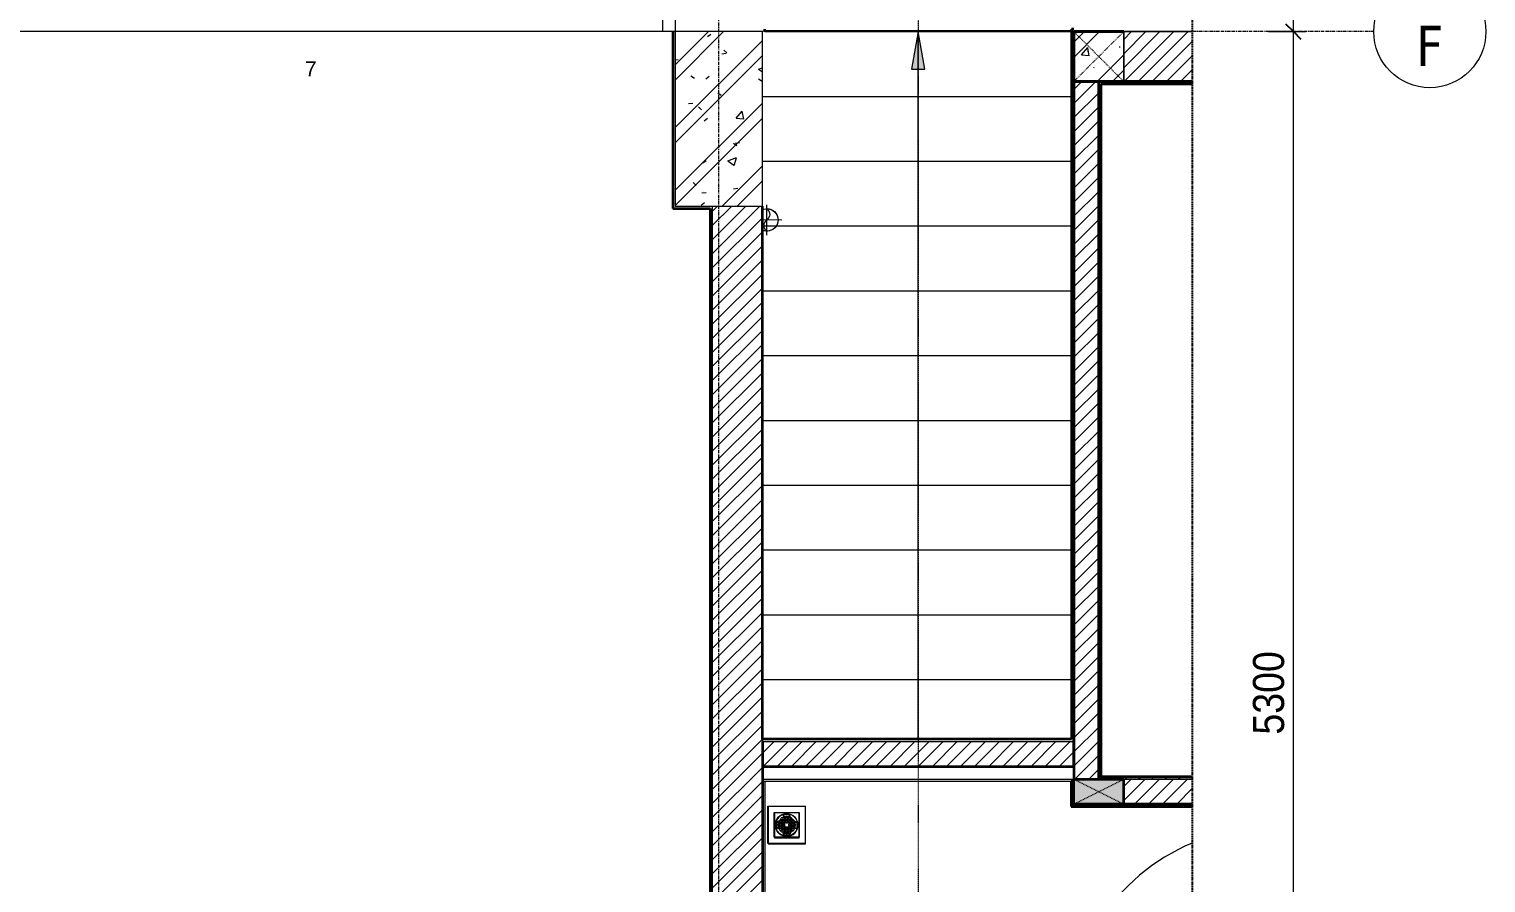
# Model space of a CAD drawing. Header units: millimetres. Extents: x 74302 to 149682, y -1785 to 49068.
# Drawn here: x 80785 to 86631, y 41121 to 44547 of the extents above; entities that cross this region are included whole.
import ezdxf

# ---------------------------------------------------------------- set-up
doc = ezdxf.new("R2010")
doc.units = ezdxf.units.MM
for name, pattern in [('Dash', [6, 3, -3]), ('Dash - Tight', [4.5, 3, -1.5]), ('Dash Dot 3_16_', [7.9375, 4.7625, -1.5875, 0, -1.5875]), ('Grid Line', [22.225, 12.7, -3.175, 3.175, -3.175]), ('Hidden', [7.14375, 4.7625, -2.38125]), ('IMPORT-CENTER _3_', [10.16, 6.35, -1.27, 1.27, -1.27])]:
    doc.linetypes.add(name, pattern=pattern)
for name, color, linetype, lineweight in [('0-1', 7, 'Continuous', 5), ('A-ANNO-DIMS', 211, 'Continuous', 9), ('A-ANNO-DIMS-50', 211, 'Continuous', 9), ('A-DETL-GENF-1', 7, 'Continuous', 18), ('A-DETL-GENF-2', 92, 'Dash - Tight', 18), ('A-DETL-GENF-3', 92, 'Hidden', 25), ('A-DOOR', 31, 'Continuous', 18), ('A-FLOR', 192, 'Continuous', 18), ('A-FLOR-HRAL', 11, 'Continuous', 18), ('A-FLOR-HRAL-1', 7, 'Continuous', 18), ('A-WALL', 113, 'Continuous', 18), ('A-WALL-1', 7, 'Continuous', 18), ('A-WALL-2', 250, 'Continuous', 35), ('A-WALL-3', 113, 'Continuous', 35), ('A-WALL-PATT-1', 9, 'Continuous', 18), ('A-WALL-PATT-2', 7, 'Continuous', 18), ('A-WALL-PATT-3', 111, 'Continuous', 18), ('G-ANNO-SYMB-1', 111, 'Dash Dot 3_16_', 18), ('G-IMPT', 8, 'Continuous', 18), ('G-IMPT-2', 8, 'Continuous', 25), ('G-IMPT-3', 8, 'IMPORT-CENTER _3_', 18), ('I-WALL-1', 250, 'Continuous', 35), ('I-WALL-2', 7, 'Continuous', 18), ('M-EQPM', 50, 'Continuous', 18), ('M-EQPM-1', 7, 'Continuous', 18), ('S-COLS', 52, 'Continuous', 18), ('S-COLS-1', 9, 'Continuous', 18), ('S-COLS-2', 250, 'Continuous', 35), ('S-COLS-3', 52, 'Dash', 18), ('S-COLS-4', 52, 'Continuous', 35), ('S-COLS-HDLN', 52, 'Dash', 18), ('S-COLS-HDLN-1', 7, 'Dash', 18), ('S-GRID-1', 1, 'Grid Line', 9), ('S-GRID-IDEN', 1, 'Continuous', 9), ('S-STRS', 31, 'Continuous', 18), ('S-STRS-ANNO', 31, 'Continuous', 18)]:
    doc.layers.add(name, color=color, linetype=linetype, lineweight=lineweight)
doc.styles.add('Arial_1', font='arial.ttf', dxfattribs={"height": 59.53})
doc.styles.add('Tahoma_B', font='tahomabd.ttf', dxfattribs={"height": 162.5})
doc.styles.add('UTM Avo', font='', dxfattribs={"width": 0.9, "height": 125})
doc.styles.get('UTM Avo').set_extended_font_data('UTM Avo')
doc.dimstyles.new('1_Dim_chi_tiet_2_5', dxfattribs={"dimscale": 304.8, "dimtxt": 124.912619, "dimasz": 0.19685, "dimexe": 0.164042, "dimexo": 0.0625, "dimgap": 0.016404, "dimtad": 1, "dimdec": 0, "dimrnd": 5, "dimzin": 0, "dimdsep": 46, "dimtxsty": 'UTM Avo', "dimblk1": 'OBLIQUE', "dimblk2": 'OBLIQUE', "dimsah": 1, "dimcen": 0.09, "dimdle": 0.164042, "dimazin": 0, "dimtfac": 1, "dimtdec": 4, "dimtix": 1, "dimtmove": 0, "dimatfit": 3, "dimfxl": 0.328084, "dimfxlon": 1, "dimtvp": 1, "dimtolj": 1, "dimtzin": 0, "dimarcsym": 2})
pattern_1 = [(45, (0, 0), (-26.516504, 26.516504), [])]
pattern_2 = [(45, (0, 0), (-28.284271, 28.284271), [])]
pattern_3 = [(50, (0, 0), (364.3679, -31.8783), [38.1, -419.1]), (355, (0, 0), (-70.4859, 382.1133), [30.48, -335.28]), (100.451, (30.36, -2.66), (293.885, 350.2334), [32.38, -356.18]), (46.184, (0, 101.6), (542.1585, -84.0858), [57.15, -628.65]), (96.636, (45.2, 94.6), (474.805, 494.8554), [48.57, -534.27]), (351.184, (0, 101.6), (474.8102, 494.85), [45.72, -502.92]), (21, (50.8, 76.2), (303.2285, -204.5305), [38.1, -419.1]), (326, (50.8, 76.2), (123.6039, 368.376), [30.48, -335.28]), (71.451, (76.07, 59.16), (426.8341, 163.8427), [32.38, -356.18]), (37.5, (0, 0), (6.17665, 169.11015), [3.353, -327.863, 3.353, -337.007, -336.55]), (37.5, (0, 0), (6.17665, 169.11015), [-671.576, 3.353, -333.197]), (7.5, (0, 0), (133.63888, 200.3615), [3.353, -190.703, 3.353, -320.243, -128.27]), (7.5, (0, 0), (133.63888, 200.3615), [-517.652, 3.353, -124.917]), (327.5, (-113.28, 0), (271.18182, -11.45836), [3.353, -123.647, 3.353, -392.887, -525.78]), (327.5, (-113.28, 0), (271.18182, -11.45836), [-523.24, 3.353, -522.427]), (317.5, (-164.08, 0), (296.2585, 50.85285), [3.353, -161.747, 3.353, -259.791, -373.38]), (317.5, (-164.08, 0), (296.2585, 50.85285), [-428.244, 3.353, -370.027]), (45, (0, 0), (-125.7236, 125.7236), []), (45, (0, 190.5), (-125.7236, 125.7236), [])]

# ---------------------------------------------------------------- blocks, each defined once
blk = doc.blocks.new('NCV_TKTC_KET CAU_rvt-1-TKCS_SẢNH - BẬC CẤP 2 - MẶT BẰNG')
at = {"layer": 'S-COLS-1'}
h = blk.add_hatch(dxfattribs=at)
h.set_pattern_fill('FP_2', color=256, style=0, pattern_type=2)
h.set_pattern_definition([(45, (0, 0), (-125.7236, 125.7236), []), (45, (0, 190.5), (-125.7236, 125.7236), [])])
h.paths.add_polyline_path([(83727.6, 43836.9), (83727.6, 44536.9), (83377.6, 44536.9), (83377.6, 43836.9)])
h = blk.add_hatch(dxfattribs=at)
h.set_pattern_fill('FP_3', color=256, style=0, pattern_type=2)
h.set_pattern_definition([(50, (0, 0), (364.3679, -31.8783), [38.1, -419.1]), (355, (0, 0), (-70.4859, 382.1133), [30.48, -335.28]), (100.451, (30.36, -2.66), (293.885, 350.2334), [32.38, -356.18]), (46.184, (0, 101.6), (542.1585, -84.0858), [57.15, -628.65]), (96.636, (45.2, 94.6), (474.805, 494.8554), [48.57, -534.27]), (351.184, (0, 101.6), (474.8102, 494.85), [45.72, -502.92]), (21, (50.8, 76.2), (303.2285, -204.5305), [38.1, -419.1]), (326, (50.8, 76.2), (123.6039, 368.376), [30.48, -335.28]), (71.451, (76.07, 59.16), (426.8341, 163.8427), [32.38, -356.18]), (37.5, (0, 0), (6.17665, 169.11015), [16.764, -314.452, 16.764, -323.596, -336.55]), (37.5, (0, 0), (6.17665, 169.11015), [-671.576, 16.764, -319.786]), (7.5, (0, 0), (133.63888, 200.3615), [16.764, -177.292, 16.764, -306.832, -128.27]), (7.5, (0, 0), (133.63888, 200.3615), [-517.652, 16.764, -111.506]), (327.5, (-113.28, 0), (271.18182, -11.45836), [16.764, -110.236, 16.764, -379.476, -525.78]), (327.5, (-113.28, 0), (271.18182, -11.45836), [-523.24, 16.764, -509.016]), (317.5, (-164.08, 0), (296.2585, 50.85285), [16.764, -148.336, 16.764, -246.38, -373.38]), (317.5, (-164.08, 0), (296.2585, 50.85285), [-428.244, 16.764, -356.616])])
h.paths.add_polyline_path([(83727.6, 43836.9), (83727.6, 44536.9), (83377.6, 44536.9), (83377.6, 43836.9)])
at = {"layer": 'A-FLOR'}
blk.add_line((83327.2, 44536.9), (77578, 44536.9), dxfattribs=at)
at = {"layer": 'S-COLS'}
for p, q in [((83727.6, 44536.9), (83377.6, 44536.9)), ((83377.6, 44536.9), (83377.6, 43836.9)), ((83727.6, 43836.9), (83727.6, 44536.9)), ((83377.6, 43836.9), (83727.6, 43836.9))]:
    blk.add_line(p, q, dxfattribs=at)
blk = doc.blocks.new('Railing - Railing-969001-TKCS_SẢNH - BẬC CẤP 2 - MẶT BẰNG')
at = {"layer": 'A-FLOR-HRAL-1'}
blk.add_line((60829.1, 32266.2), (60829.1, 31186.2), dxfattribs=at)
blk = doc.blocks.new('THU NUOC - THU NUOC-461820-TKCS_SẢNH - BẬC CẤP 2 - MẶT BẰNG')
at = {"layer": 'M-EQPM-1'}
for p, q in [((-66.3, 70.6), (-66.3, -79.4)), ((83.7, 70.6), (-66.3, 70.6)), ((83.7, -79.4), (83.7, 70.6)), ((58.7, 45.6), (-41.3, 45.6)), ((-41.3, 45.6), (-41.3, -54.4)), ((-23.3, 10.8), (40.9, 10.8)), ((40.9, 4.8), (-23.3, 4.8)), ((-11, 23.3), (28.5, 23.3)), ((28.5, 17.3), (-11, 17.3)), ((-1.1, 35.6), (18.5, 35.6)), ((18.5, 29.6), (-1.1, 29.6)), ((58.7, -54.4), (58.7, 45.6)), ((-41.3, -54.4), (58.7, -54.4)), ((-23.3, -1.2), (0.7, -1.2)), ((0.7, -7.2), (-23.3, -7.2)), ((-23.3, -13.6), (40.9, -13.6)), ((40.9, -19.6), (-23.3, -19.6)), ((-11, -26.1), (28.5, -26.1)), ((28.5, -32.1), (-11, -32.1)), ((-1.1, -38.5), (18.5, -38.5)), ((18.5, -44.5), (-1.1, -44.5)), ((0.7, -1.2), (0.7, -7.2)), ((16.7, -1.2), (40.9, -1.2)), ((16.7, -7.2), (16.7, -1.2)), ((40.9, -7.2), (16.7, -7.2)), ((-66.3, -79.4), (83.7, -79.4))]:
    blk.add_line(p, q, dxfattribs=at)
for centre, radius, start, end in [((8.7, -4.4), 45, 0, 180), ((8.7, -4.4), 45, 0, 180), ((-23.3, 7.8), 3, 90, 270), ((-11, 20.3), 3, 90, 270), ((-1.1, 32.6), 3, 90, 270), ((18.5, 32.6), 3, 270, 90), ((28.5, 20.3), 3, 270, 90), ((40.9, 7.8), 3, 270, 90), ((8.7, -4.4), 45, 180, 360), ((8.7, -4.4), 45, 180, 360), ((-23.3, -4.2), 3, 90, 270), ((-23.3, -16.6), 3, 90, 270), ((-11, -29.1), 3, 90, 270), ((-1.1, -41.5), 3, 90, 270), ((18.5, -41.5), 3, 270, 90), ((28.5, -29.1), 3, 270, 90), ((40.9, -4.2), 3, 270, 90), ((40.9, -16.6), 3, 270, 90)]:
    blk.add_arc(centre, radius, start, end, dxfattribs=at)
blk = doc.blocks.new('G1_SOF - BO TRU - 100x200-746114-TKCS_SẢNH - BẬC CẤP 2 - MẶT BẰNG')
at = {"layer": 'S-COLS-1'}
blk.add_hatch(color=256, dxfattribs=at).paths.add_polyline_path([(50, -100), (50, 100), (-50, 100), (-50, -100)])
at = {"layer": 'S-COLS-2'}
for p, q in [((-50, 100), (50, 100)), ((-50, -100), (-50, 100)), ((50, 100), (50, -100)), ((50, -100), (-50, -100))]:
    blk.add_line(p, q, dxfattribs=at)
at = {"layer": 'S-COLS-HDLN-1'}
for p, q in [((50, -100), (-50, 100)), ((-50, -100), (50, 100))]:
    blk.add_line(p, q, dxfattribs=at)
blk = doc.blocks.new('DOOR_CW_01 CANH MO-PANEL KINH - DIG_01-900x2200-CỬA NHÔM KÍNH-400868-TKCS_SẢNH - BẬC CẤP 2 - MẶT BẰNG')
at = {"layer": 'A-DETL-GENF-1'}
for p, q in [((-399, 820.5), (-438, 820.5)), ((-399, 831.8), (-397, 831.8)), ((-399, 792.2), (-399, 831.8)), ((-397, 872), (-357, 872)), ((-397, 752), (-397, 872)), ((-397, 792.2), (-397, 831.8)), ((-357, 872), (-357, 752)), ((-357, 792.2), (-357, 831.8)), ((-355, 831.8), (-357, 831.8)), ((-355, 792.2), (-355, 831.8)), ((-355, 820.5), (-316, 820.5)), ((-442, 737), (-442, 816.5)), ((-434, 799.5), (-434, 737)), ((-399, 803.5), (-430, 803.5)), ((-397, 792.2), (-399, 792.2)), ((-357, 792.2), (-355, 792.2)), ((-355, 803.5), (-324, 803.5)), ((-320, 799.5), (-320, 737)), ((-312, 737), (-312, 816.5)), ((-433.9, 711.2), (-427.3, 715.8)), ((-357, 752), (-397, 752)), ((-397, 738), (-391, 738)), ((-397, 738), (-397, 375)), ((-363, 752), (-391, 752)), ((-391, 752), (-391, 738)), ((-363, 738), (-363, 752)), ((-357, 738), (-363, 738)), ((-357, 375), (-357, 738)), ((-320.1, 711.2), (-326.7, 715.8))]:
    blk.add_line(p, q, dxfattribs=at)
for centre, radius, start, end in [((-438, 816.5), 4, 90, 180), ((-407, 60), 814, 22.77128, 92), ((-316, 816.5), 4, 0, 90), ((-430, 799.5), 4, 90, 180), ((-324, 799.5), 4, 360, 90), ((-397, 737), 45, 180, 215), ((-397, 737), 37, 180, 215), ((-357, 737), 37, 325, 0), ((-357, 737), 45, 325, 0)]:
    blk.add_arc(centre, radius, start, end, dxfattribs=at)
blk = doc.blocks.new('NCV_TKTC_TANG 1_rvt-1-TKCS_SẢNH - BẬC CẤP 2 - MẶT BẰNG')
at = {"layer": 'A-WALL-PATT-1'}
h = blk.add_hatch(dxfattribs=at)
h.set_pattern_fill('FP_1', color=256, style=0, pattern_type=2)
h.set_pattern_definition(pattern_2)
h.paths.add_polyline_path([(85077.6, 41536.9), (85077.6, 44336.6), (84977.6, 44336.6), (84977.6, 41536.9)])
h = blk.add_hatch(dxfattribs=at)
h.set_pattern_fill('FP_1', color=256, style=0, pattern_type=2)
h.set_pattern_definition(pattern_2)
h.paths.add_polyline_path([(85177.2, 41436.9), (85452.6, 41436.9), (85452.6, 41536.9), (85177.2, 41536.9), (85177.2, 41533.3)])
at = {"layer": 'A-WALL-PATT-2'}
h = blk.add_hatch(dxfattribs=at)
h.set_pattern_fill('FP_4', color=256, style=0, pattern_type=2)
h.set_pattern_definition(pattern_1)
h.paths.add_polyline_path([(85087.6, 41536.9), (85087.6, 44336.9), (85077.6, 44336.9), (85077.6, 41536.9)])
h = blk.add_hatch(dxfattribs=at)
h.set_pattern_fill('FP_4', color=256, style=0, pattern_type=2)
h.set_pattern_definition(pattern_1)
h.paths.add_polyline_path([(85087.6, 44326.9), (85452.6, 44326.9), (85452.6, 44336.9), (85087.6, 44336.9)])
h = blk.add_hatch(dxfattribs=at)
h.set_pattern_fill('FP_4', color=256, style=0, pattern_type=2)
h.set_pattern_definition(pattern_1)
h.paths.add_polyline_path([(84977.2, 41436.9), (84977.2, 41526.9), (84967.2, 41526.9), (84967.2, 41436.9)])
h = blk.add_hatch(dxfattribs=at)
h.set_pattern_fill('FP_4', color=256, style=0, pattern_type=2)
h.set_pattern_definition(pattern_1)
h.paths.add_polyline_path([(85177.2, 41536.9), (85452.6, 41536.9), (85452.6, 41546.9), (85087.6, 41546.9), (85087.6, 41536.9)])
h = blk.add_hatch(dxfattribs=at)
h.set_pattern_fill('FP_4', color=256, style=0, pattern_type=2)
h.set_pattern_definition(pattern_1)
h.paths.add_polyline_path([(84977.2, 41426.9), (85452.6, 41426.9), (85452.6, 41436.9), (84967.2, 41436.9), (84967.2, 41426.9)])
at = {"layer": 'A-WALL-1'}
for p, q in [((85177.2, 41536.9), (85452.6, 41536.9)), ((85452.6, 41536.9), (85177.2, 41536.9))]:
    blk.add_line(p, q, dxfattribs=at)
at = {"layer": 'A-WALL-2'}
for p, q in [((84977.6, 44336.6), (84977.6, 41536.9)), ((85077.6, 44336.6), (84977.6, 44336.6)), ((85077.6, 41536.9), (85077.6, 44336.6)), ((85177.2, 41436.9), (85452.6, 41436.9))]:
    blk.add_line(p, q, dxfattribs=at)
at = {"layer": 'I-WALL-1'}
for p, q in [((85087.6, 44336.9), (85077.6, 44336.9)), ((85077.6, 44336.9), (85077.6, 41536.9)), ((85452.6, 44336.9), (85087.6, 44336.9)), ((85087.6, 41546.9), (85087.6, 44326.9)), ((85087.6, 44326.9), (85452.6, 44326.9)), ((84967.2, 41526.9), (84967.2, 41436.9)), ((84977.2, 41526.9), (84967.2, 41526.9)), ((85452.6, 41546.9), (85087.6, 41546.9)), ((84967.2, 41436.9), (84967.2, 41426.9)), ((84967.2, 41426.9), (85452.6, 41426.9)), ((85452.6, 41436.9), (85177.2, 41436.9))]:
    blk.add_line(p, q, dxfattribs=at)
at = {"layer": 'I-WALL-2'}
for p, q in [((83727.6, 41536.9), (84977.2, 41536.9)), ((84967.2, 41526.9), (83727.6, 41526.9))]:
    blk.add_line(p, q, dxfattribs=at)
at = {"layer": 'A-DOOR', "rotation": 90.00000000000144}
blk.add_blockref('DOOR_CW_01 CANH MO-PANEL KINH - DIG_01-900x2200-CỬA NHÔM KÍNH-400868-TKCS_SẢNH - BẬC CẤP 2 - MẶT BẰNG', (85827.6, 40936.9), dxfattribs=at)
at = {"layer": 'A-FLOR-HRAL'}
blk.add_blockref('Railing - Railing-969001-TKCS_SẢNH - BẬC CẤP 2 - MẶT BẰNG', (22908.5, 9260.7), dxfattribs=at)
at = {"layer": 'M-EQPM', "rotation": 270.0000000000002}
blk.add_blockref('THU NUOC - THU NUOC-461820-TKCS_SẢNH - BẬC CẤP 2 - MẶT BẰNG', (83830.1, 41360.7), dxfattribs=at)
at = {"layer": 'S-COLS', "rotation": 270.0000000000011}
blk.add_blockref('G1_SOF - BO TRU - 100x200-746114-TKCS_SẢNH - BẬC CẤP 2 - MẶT BẰNG', (85077.2, 41486.9), dxfattribs=at)
blk = doc.blocks.new('Top Rail Type - Top Rail_Internal_-V3-TKCS_SẢNH - BẬC CẤP 2 - MẶT BẰNG')
at = {"layer": 'A-FLOR-HRAL'}
for p, q in [((83377.2, 46336.9), (83327.2, 46336.9)), ((83327.2, 46336.9), (83327.2, 44536.9)), ((83377.2, 46336.9), (83377.2, 44536.9)), ((83377.2, 44536.9), (83327.2, 44536.9))]:
    blk.add_line(p, q, dxfattribs=at)
blk = doc.blocks.new('TKTC_XREF_251221_MB TANG 1 - TKTC_XREF_260130_MB TANG 1_dwg_THU NUOC - THU NUOC-444531-TKCS_MB TẦNG 1-4202124-TKCS_SẢNH - BẬC CẤP 2 - MẶT BẰNG')
at = {"layer": 'M-EQPM'}
for p, q in [((-23.3, 10.8), (40.9, 10.8)), ((40.9, 4.8), (-23.3, 4.8)), ((-11, 23.3), (28.5, 23.3)), ((28.5, 17.3), (-11, 17.3)), ((-1.1, 35.6), (18.5, 35.6)), ((18.5, 29.6), (-1.1, 29.6)), ((-23.3, -13.6), (40.9, -13.6)), ((40.9, -19.6), (-23.3, -19.6)), ((-11, -26.1), (28.5, -26.1)), ((28.5, -32.1), (-11, -32.1)), ((-1.1, -38.5), (18.5, -38.5)), ((18.5, -44.5), (-1.1, -44.5))]:
    blk.add_line(p, q, dxfattribs=at)
at = {"layer": 'M-EQPM', "flags": 128}
for points in [[(83.7, -79.4), (83.7, 70.6), (-66.3, 70.6), (-66.3, -79.4)], [(58.7, -54.4), (58.7, 45.6), (-41.3, 45.6), (-41.3, -54.4)]]:
    blk.add_lwpolyline(points, close=True, dxfattribs=at)
for points in [[(-23.3, -1.2), (0.7, -1.2), (0.7, -7.2), (-23.3, -7.2)], [(40.9, -7.2), (16.7, -7.2), (16.7, -1.2), (40.9, -1.2)]]:
    blk.add_lwpolyline(points, dxfattribs=at)
at = {"layer": 'M-EQPM'}
for centre, radius, start, end in [((8.7, -4.4), 45, 360, 180), ((8.7, -4.4), 45, 360, 180), ((-23.3, 7.8), 3, 90, 270), ((-11, 20.3), 3, 90, 270), ((-1.1, 32.6), 3, 90, 270), ((18.5, 32.6), 3, 270, 90), ((28.5, 20.3), 3, 270, 90), ((40.9, 7.8), 3, 270, 90), ((8.7, -4.4), 45, 180, 360), ((8.7, -4.4), 45, 180, 360), ((-23.3, -4.2), 3, 90, 270), ((-23.3, -16.6), 3, 90, 270), ((-11, -29.1), 3, 90, 270), ((-1.1, -41.5), 3, 90, 270), ((18.5, -41.5), 3, 270, 90), ((28.5, -29.1), 3, 270, 90), ((40.9, -4.2), 3, 270, 90), ((40.9, -16.6), 3, 270, 90)]:
    blk.add_arc(centre, radius, start, end, dxfattribs=at)
blk = doc.blocks.new('TKTC_XREF_251221_MB TANG 1 - TKTC_XREF_260130_MB TANG 1_dwg_$cc-V5-TKCS_SẢNH - BẬC CẤP 2 - MẶT BẰNG')
at = {"layer": 'G-IMPT'}
for centre, radius, start, end in [((0, 0), 0.5, 65.04409, 294.12391), ((0, 0), 0.5, 90, 270), ((0.188, 0.25), 0.313, 126.8699, 233.1301), ((-0.188, -0.25), 0.313, 306.8699, 53.1301)]:
    blk.add_arc(centre, radius, start, end, dxfattribs=at)
at = {"layer": 'G-IMPT-3'}
for p, q in [((0, -0.673), (0, 0.673)), ((-0.673, 0), (0.2, 0))]:
    blk.add_line(p, q, dxfattribs=at)
blk = doc.blocks.new('TKTC_XREF_251221_MB TANG 1 - TKTC_XREF_260130_MB TANG 1_dwg-4202109-TKCS_SẢNH - BẬC CẤP 2 - MẶT BẰNG')
at = {"layer": 'G-IMPT-2'}
blk.add_line((-118184.1, -356807.7), (-119414.1, -356807.7), dxfattribs=at)
at = {"extrusion": (0, 0, -1), "xscale": 90.00000000005068, "yscale": 90.00000000005068, "zscale": -90.00000000005069, "rotation": 0.3740267799372842}
blk.add_blockref('TKTC_XREF_251221_MB TANG 1 - TKTC_XREF_260130_MB TANG 1_dwg_$cc-V5-TKCS_SẢNH - BẬC CẤP 2 - MẶT BẰNG', (119406.1, -357565.5), dxfattribs=at)
at = {"extrusion": (0, 0, -1), "zscale": -1}
blk.add_blockref('TKTC_XREF_251221_MB TANG 1 - TKTC_XREF_260130_MB TANG 1_dwg_THU NUOC - THU NUOC-444531-TKCS_MB TẦNG 1-4202124-TKCS_SẢNH - BẬC CẤP 2 - MẶT BẰNG', (119318.4, -359988.7), dxfattribs=at)
blk = doc.blocks.new('TKTC_XREF_251221_MB TANG 1 - TKTC_XREF_251221_MB TANG 1-2038492-TKCS_SẢNH - BẬC CẤP 2 - MẶT BẰNG')
blk.add_blockref('TKTC_XREF_251221_MB TANG 1 - TKTC_XREF_260130_MB TANG 1_dwg-4202109-TKCS_SẢNH - BẬC CẤP 2 - MẶT BẰNG', (169499.1, 384109.7))
blk = doc.blocks.new('G1_SOF - BO TRU - 200x200-3050151-TKCS_SẢNH - BẬC CẤP 2 - MẶT BẰNG')
at = {"layer": 'S-COLS-HDLN'}
for p, q in [((-100, 100), (100, -100)), ((100, 100), (-100, -100))]:
    blk.add_line(p, q, dxfattribs=at)
blk = doc.blocks.new('BORDER VIEW - BORDER VIEW-2327464-TKCS_SẢNH - BẬC CẤP 2 - MẶT BẰNG')
at = {"layer": 'A-DETL-GENF-3'}
blk.add_line((10072, 9565.4), (10072, 150), dxfattribs=at)
blk = doc.blocks.new('Grid - M_Grid Head - Circle-353313-TKCS_SẢNH - BẬC CẤP 2 - MẶT BẰNG')
at = {"layer": 'S-GRID-IDEN'}
blk.add_circle((0, 0), 4.5, dxfattribs=at)
blk = doc.blocks.new('DIMBLOCK12-TKCS_SẢNH - BẬC CẤP 2 - MẶT BẰNG')
at = {"layer": 'A-ANNO-DIMS-50', "lineweight": 25}
for p, q in [((85858.8, 44536.9), (85828.8, 44566.9)), ((85858.8, 44536.9), (85888.8, 44506.9)), ((85858.8, 39236.9), (85828.8, 39266.9)), ((85858.8, 39236.9), (85888.8, 39206.9))]:
    blk.add_line(p, q, dxfattribs=at)
at = {"layer": 'A-ANNO-DIMS-50'}
for p, q in [((85758.8, 44536.9), (85908.8, 44536.9)), ((85858.8, 44536.9), (85758.8, 44536.9)), ((85858.8, 39186.9), (85858.8, 44536.9)), ((85758.8, 39236.9), (85908.8, 39236.9)), ((85858.8, 39236.9), (85758.8, 39236.9))]:
    blk.add_line(p, q, dxfattribs=at)
at = {"layer": 'A-ANNO-DIMS-50', "color": 0, "insert": (85696.4, 41715.8), "char_height": 125, "width": 410.824, "attachment_point": 1, "rotation": 90, "line_spacing_factor": 1.110334, "style": 'UTM Avo'}
blk.add_mtext('5300', dxfattribs=at)
blk = doc.blocks.new('_Oblique')
at = {"color": 0, "linetype": 'ByBlock', "lineweight": -2}
blk.add_line((-0.5, -0.5), (0.5, 0.5), dxfattribs=at)
blk = doc.blocks.new('DIMBLOCK13-TKCS_SẢNH - BẬC CẤP 2 - MẶT BẰNG')
at = {"layer": 'A-ANNO-DIMS-50', "lineweight": 25}
for p, q in [((85858.8, 46336.9), (85828.8, 46366.9)), ((85858.8, 46336.9), (85888.8, 46306.9)), ((85858.8, 44536.9), (85828.8, 44566.9)), ((85858.8, 44536.9), (85888.8, 44506.9))]:
    blk.add_line(p, q, dxfattribs=at)
at = {"layer": 'A-ANNO-DIMS-50'}
for p, q in [((85858.8, 44536.9), (85858.8, 46386.9)), ((85758.8, 46336.9), (85908.8, 46336.9)), ((85858.8, 46336.9), (85758.8, 46336.9)), ((85758.8, 44536.9), (85908.8, 44536.9)), ((85858.8, 44536.9), (85758.8, 44536.9))]:
    blk.add_line(p, q, dxfattribs=at)
at = {"layer": 'A-ANNO-DIMS-50', "color": 0, "insert": (85696.4, 45265.8), "char_height": 125, "width": 410.824, "attachment_point": 1, "rotation": 90, "line_spacing_factor": 1.110334, "style": 'UTM Avo'}
blk.add_mtext('1800', dxfattribs=at)

msp = doc.modelspace()

# ---------------------------------------------------------------- hatches: boundary and pattern name
at = {"layer": 'A-WALL-PATT-3'}
h = msp.add_hatch(dxfattribs=at)
h.set_pattern_fill('FP_1', color=256, style=0, pattern_type=2)
h.set_pattern_definition(pattern_2)
h.paths.add_polyline_path([(85452.6, 44336.9), (85452.6, 44536.9), (85177.6, 44536.9), (85177.6, 44336.9)])
h = msp.add_hatch(dxfattribs=at)
h.set_pattern_fill('FP_1', color=256, style=0, pattern_type=2)
h.set_pattern_definition(pattern_2)
h.paths.add_polyline_path([(83527.6, 40536.9), (83727.6, 40536.9), (83727.6, 43836.9), (83527.6, 43836.9), (83527.6, 40546.9)])
h = msp.add_hatch(dxfattribs=at)
h.set_pattern_fill('FP_1', color=256, style=0, pattern_type=2)
h.set_pattern_definition(pattern_2)
h.paths.add_polyline_path([(84276.7, 41587.4), (84977.6, 41587.4), (84977.6, 41687.4), (83727.6, 41687.4), (83727.6, 41587.4)])
at = {"layer": 'S-COLS-1'}
h = msp.add_hatch(dxfattribs=at)
h.set_pattern_fill('FP_5', color=256, style=0, pattern_type=2)
h.set_pattern_definition(pattern_3)
h.paths.add_polyline_path([(85177.6, 44336.9), (85177.6, 44536.9), (84977.6, 44536.9), (84977.6, 44336.9)])
h = msp.add_hatch(dxfattribs=at)
h.set_pattern_fill('FP_5', color=256, style=0, pattern_type=2)
h.set_pattern_definition(pattern_3)
h.paths.add_polyline_path([(85177.6, 44336.9), (85177.6, 44536.9), (84977.6, 44536.9), (84977.6, 44336.9)])
at = {"layer": 'S-STRS-ANNO'}
msp.add_hatch(color=256, dxfattribs=at).paths.add_polyline_path([(84379, 44386.9), (84352.6, 44536.9), (84326.1, 44386.9)])

# ---------------------------------------------------------------- linework, layer by layer
at = {"layer": 'A-FLOR'}
msp.add_line((84967.6, 44536.9), (83737.6, 44536.9), dxfattribs=at)
at = {"layer": 'A-WALL'}
for p, q in [((85452.6, 44536.9), (85177.6, 44536.9)), ((85177.6, 44536.9), (85177.6, 44336.9)), ((85177.6, 44536.9), (85452.6, 44536.9)), ((83527.6, 40536.9), (83527.6, 43836.9)), ((83727.6, 41697.4), (83727.6, 41687.4)), ((83727.6, 41687.4), (84977.6, 41687.4))]:
    msp.add_line(p, q, dxfattribs=at)
at = {"layer": 'A-WALL-3'}
for p, q in [((83367.6, 44536.9), (83367.6, 43826.9)), ((83737.6, 44536.9), (83737.6, 44546.9)), ((84977.6, 44546.9), (84967.6, 44546.9)), ((84967.6, 44546.9), (84967.6, 41697.4)), ((84977.6, 41587.4), (84977.6, 44536.9)), ((84977.6, 44536.9), (85177.6, 44536.9)), ((85177.6, 44336.9), (85452.6, 44336.9)), ((83367.6, 43826.9), (83517.6, 43826.9)), ((83517.6, 43826.9), (83517.6, 40546.9)), ((83727.6, 41697.4), (83727.6, 43836.9)), ((84967.6, 41697.4), (83727.6, 41697.4)), ((83727.6, 41687.4), (83727.6, 40536.9)), ((83727.6, 41587.4), (84977.6, 41587.4))]:
    msp.add_line(p, q, dxfattribs=at)
at = {"layer": 'G-ANNO-SYMB-1'}
msp.add_line((84352.6, 48693.5), (84352.6, 37893.4), dxfattribs=at)
at = {"layer": 'S-COLS'}
msp.add_line((85177.6, 44336.9), (85177.6, 44536.9), dxfattribs=at)
at = {"layer": 'S-COLS-4'}
for p, q in [((85177.6, 44536.9), (84977.6, 44536.9)), ((84977.6, 44536.9), (84977.6, 44336.9)), ((84977.6, 44336.9), (85177.6, 44336.9))]:
    msp.add_line(p, q, dxfattribs=at)
at = {"layer": 'S-GRID-1'}
for p, q in [((83552.6, 39201.3), (83552.6, 47367.9)), ((84931.2, 44536.9), (76001.8, 44536.9)), ((86181.2, 44536.9), (84931.2, 44536.9))]:
    msp.add_line(p, q, dxfattribs=at)
at = {"layer": 'S-STRS'}
for p, q in [((83327.2, 44536.9), (77578, 44536.9)), ((83737.6, 44536.9), (84967.6, 44536.9)), ((83727.6, 44276.9), (84967.6, 44276.9)), ((83727.6, 44016.9), (84967.6, 44016.9)), ((83727.6, 43756.9), (84967.6, 43756.9)), ((83727.6, 43496.9), (84967.6, 43496.9)), ((83727.6, 43236.9), (84967.6, 43236.9)), ((83727.6, 42976.9), (84967.6, 42976.9)), ((83727.6, 42716.9), (84967.6, 42716.9)), ((83727.6, 42456.9), (84967.6, 42456.9)), ((83727.6, 42196.9), (84967.6, 42196.9)), ((83727.6, 41936.9), (84967.6, 41936.9))]:
    msp.add_line(p, q, dxfattribs=at)
at = {"layer": 'S-STRS-ANNO'}
for p, q in [((84352.6, 44536.9), (84326.1, 44386.9)), ((84352.6, 44276.9), (84352.6, 44536.9)), ((84379, 44386.9), (84352.6, 44536.9)), ((84326.1, 44386.9), (84379, 44386.9)), ((84352.6, 44016.9), (84352.6, 44276.9)), ((84352.6, 43756.9), (84352.6, 44016.9)), ((84352.6, 43496.9), (84352.6, 43756.9)), ((84352.6, 43236.9), (84352.6, 43496.9)), ((84352.6, 42976.9), (84352.6, 43236.9)), ((84352.6, 42716.9), (84352.6, 42976.9)), ((84352.6, 42456.9), (84352.6, 42716.9)), ((84352.6, 42196.9), (84352.6, 42456.9)), ((84352.6, 41936.9), (84352.6, 42196.9)), ((84352.6, 41697.4), (84352.6, 41936.9))]:
    msp.add_line(p, q, dxfattribs=at)

# ---------------------------------------------------------------- block references
at = {"layer": '0-1'}
for name in ['NCV_TKTC_KET CAU_rvt-1-TKCS_SẢNH - BẬC CẤP 2 - MẶT BẰNG', 'NCV_TKTC_TANG 1_rvt-1-TKCS_SẢNH - BẬC CẤP 2 - MẶT BẰNG']:
    msp.add_blockref(name, (0, 0), dxfattribs=at)
at = {"layer": 'A-DETL-GENF-2'}
msp.add_blockref('BORDER VIEW - BORDER VIEW-2327464-TKCS_SẢNH - BẬC CẤP 2 - MẶT BẰNG', (75380.6, 38537.4), dxfattribs=at)
at = {"layer": 'A-FLOR-HRAL'}
msp.add_blockref('Top Rail Type - Top Rail_Internal_-V3-TKCS_SẢNH - BẬC CẤP 2 - MẶT BẰNG', (0, 0), dxfattribs=at)
at = {"layer": 'M-EQPM'}
msp.add_blockref('TKTC_XREF_251221_MB TANG 1 - TKTC_XREF_251221_MB TANG 1-2038492-TKCS_SẢNH - BẬC CẤP 2 - MẶT BẰNG', (33652.6, 17236.9), dxfattribs=at)
at = {"layer": 'S-COLS-3'}
msp.add_blockref('G1_SOF - BO TRU - 200x200-3050151-TKCS_SẢNH - BẬC CẤP 2 - MẶT BẰNG', (85077.6, 44436.9), dxfattribs=at)
at = {"layer": 'S-GRID-IDEN', "xscale": 49.99999999999998, "yscale": 49.99999999999998, "zscale": 49.99999999999998, "rotation": 89.99999999999979}
msp.add_blockref('Grid - M_Grid Head - Circle-353313-TKCS_SẢNH - BẬC CẤP 2 - MẶT BẰNG', (86406.2, 44536.9), dxfattribs=at)

# ---------------------------------------------------------------- texts
at = {"layer": 'S-STRS-ANNO', "insert": (81892.2, 44417.5), "char_height": 59.5, "width": 54.943, "attachment_point": 1, "line_spacing_factor": 0.941778, "style": 'Arial_1'}
msp.add_mtext('7', dxfattribs=at)

# ---------------------------------------------------------------- dimensions: what is measured, and where the dimension line sits
at = {"layer": 'A-ANNO-DIMS'}
for base, p1, p2, override, picture, middle in [((85858.8, 46336.9), (85758.8, 44536.9), (85758.8, 46336.9), {"dimpost": '<>', "dimfxl": 1800}, 'DIMBLOCK13-TKCS_SẢNH - BẬC CẤP 2 - MẶT BẰNG', (85789.1, 45436.9)), ((85858.8, 44536.9), (85758.8, 39236.9), (85758.8, 44536.9), {"dimpost": '<>', "dimfxl": 5300}, 'DIMBLOCK12-TKCS_SẢNH - BẬC CẤP 2 - MẶT BẰNG', (85789.1, 41886.9))]:
    dim = msp.add_linear_dim(base=base, p1=p1, p2=p2, angle=90, dimstyle='1_Dim_chi_tiet_2_5', override=override, dxfattribs=at)
    dim.commit()
    dim.dimension.update_dxf_attribs({"geometry": picture, "text_midpoint": middle})

# ---------------------------------------------------------------- next in the draw order: texts
at = {"layer": 'S-GRID-IDEN', "insert": (86405.7, 44479.7), "char_height": 162.5, "width": 132.5, "attachment_point": 5, "line_spacing_factor": 0.996129, "style": 'Tahoma_B', "bg_fill": 3, "box_fill_scale": 1.25, "bg_fill_color": 256, "bg_fill_true_color": 13158600, "bg_fill_transparency": 0}
msp.add_mtext('\\pt634.99962,1269.99925,1905.0005,2540.00013,3174.99975,3809.99937,4445.00062,5080.00025,5714.99987,6349.9995,6985.00075,7620.00037,8255,8889.99962,9524.99925,10160.0005,10795.00013,11429.99975,12064.99938,12700.00063,13335.00025,13969.99988,14604.9995,15240.00075,15875.00038,16510,17144.99963,17779.99925,18415.0005,19050.00013,19684.99975,20319.99938;F', dxfattribs=at)

doc.saveas('drawing.dxf')
